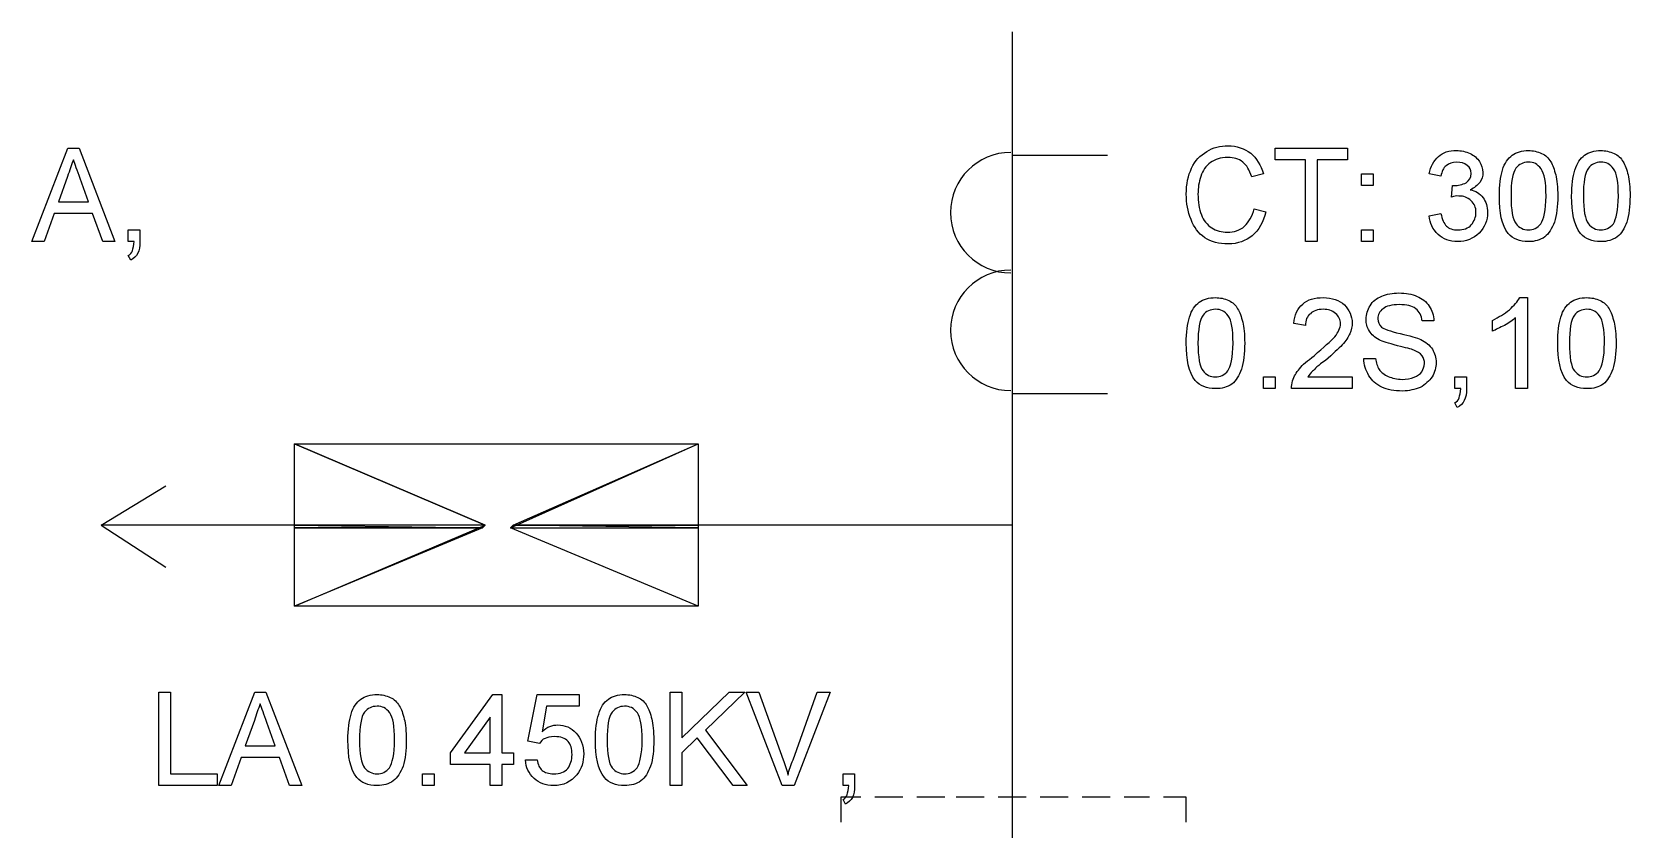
# Model space of a CAD drawing. Header units: millimetres. Extents: x 12 to 286, y 8 to 173.
# Drawn here: x 89.35 to 113.49, y 30.95 to 43 of the extents above; entities that cross this region are included whole.
import ezdxf

# ---------------------------------------------------------------- set-up
doc = ezdxf.new("R2010")
doc.units = ezdxf.units.MM
doc.layers.get('0').update_dxf_attribs({"linetype": 'CONTINUOUS'})

msp = doc.modelspace()

# ---------------------------------------------------------------- linework, layer by layer
at = {"color": 0}
for p, q in [((104.153, 42.9962), (104.153, 31.4399)), ((89.3491, 39.8279), (89.891, 41.239)), ((89.891, 41.239), (90.0603, 41.239)), ((90.0603, 41.239), (90.6018, 39.8279)), ((104.153, 41.1346), (105.593, 41.1346)), ((108.126, 41.0626), (108.126, 41.239)), ((108.126, 41.239), (109.221, 41.239)), ((108.585, 41.0626), (108.126, 41.0626)), ((108.585, 39.8279), (108.585, 41.0626)), ((109.221, 41.0626), (108.762, 41.0626)), ((108.762, 41.0626), (108.762, 39.8279)), ((109.221, 41.239), (109.221, 41.0626)), ((89.8867, 40.8146), (89.7488, 40.429)), ((107.95, 40.8506), (107.774, 40.8065)), ((109.431, 40.6756), (109.431, 40.852)), ((109.431, 40.852), (109.608, 40.852)), ((109.608, 40.852), (109.608, 40.6756)), ((110.632, 40.816), (110.455, 40.852)), ((90.2021, 40.429), (90.0769, 40.7818)), ((109.608, 40.6756), (109.431, 40.6756)), ((110.789, 40.4992), (110.807, 40.6756)), ((89.7488, 40.429), (90.2021, 40.429)), ((107.81, 40.3257), (107.986, 40.2788)), ((111.514, 40.5158), (111.514, 40.5158)), ((112.606, 40.5158), (112.606, 40.5158)), ((89.6867, 40.2526), (89.5354, 39.8279)), ((90.2656, 40.2526), (89.6867, 40.2526)), ((90.4173, 39.8279), (90.2656, 40.2526)), ((110.455, 40.2167), (110.632, 40.2526)), ((90.8043, 39.8279), (90.8043, 40.0043)), ((90.8043, 40.0043), (90.9807, 40.0043)), ((90.9807, 40.0043), (90.9807, 39.8279)), ((109.431, 39.8279), (109.431, 40.0043)), ((109.431, 40.0043), (109.608, 40.0043)), ((109.608, 40.0043), (109.608, 39.8279)), ((89.5354, 39.8279), (89.3491, 39.8279)), ((90.6018, 39.8279), (90.4173, 39.8279)), ((90.8925, 39.8279), (90.8043, 39.8279)), ((90.8403, 39.5471), (90.8043, 39.6173)), ((108.762, 39.8279), (108.585, 39.8279)), ((109.608, 39.8279), (109.431, 39.8279)), ((111.822, 38.9819), (111.937, 38.9819)), ((111.937, 38.9819), (111.937, 37.6068)), ((110.526, 38.6292), (110.349, 38.6292)), ((111.408, 38.475), (111.408, 38.6373)), ((111.76, 37.6068), (111.76, 38.6789)), ((108.585, 38.559), (108.409, 38.5932)), ((106.785, 38.293), (106.785, 38.293)), ((112.396, 38.293), (112.396, 38.293)), ((109.467, 38.064), (109.644, 38.064)), ((107.95, 37.6068), (107.95, 37.7832)), ((107.95, 37.7832), (108.126, 37.7832)), ((108.126, 37.7832), (108.126, 37.6068)), ((108.622, 37.7832), (109.291, 37.7832)), ((109.291, 37.7832), (109.291, 37.6068)), ((110.842, 37.6068), (110.842, 37.7832)), ((110.842, 37.7832), (111.019, 37.7832)), ((111.019, 37.7832), (111.019, 37.6068)), ((104.153, 37.5349), (105.593, 37.5349)), ((108.126, 37.6068), (107.95, 37.6068)), ((109.291, 37.6068), (108.373, 37.6068)), ((110.931, 37.6068), (110.842, 37.6068)), ((111.937, 37.6068), (111.76, 37.6068)), ((110.878, 37.3242), (110.842, 37.3944)), ((93.3168, 36.7728), (96.1954, 35.5466)), ((93.3168, 35.5466), (93.3168, 36.7728)), ((93.3168, 36.7728), (96.1954, 35.5466)), ((93.3168, 35.5466), (93.3168, 36.7728)), ((96.1954, 35.5466), (93.3168, 36.7728)), ((93.3168, 36.7728), (99.4131, 36.7728)), ((93.3168, 34.3187), (93.3168, 36.7728)), ((96.5771, 35.5039), (99.4131, 36.7728)), ((96.6184, 35.5466), (99.4131, 36.7728)), ((96.6184, 35.5466), (99.4131, 36.7728)), ((99.4131, 36.7728), (99.4131, 35.5466)), ((99.4131, 36.7728), (99.4131, 35.5466)), ((99.4131, 36.7728), (99.4131, 34.3187)), ((90.3951, 35.5466), (91.3694, 36.1389)), ((93.3168, 35.5466), (90.3951, 35.5466)), ((90.3951, 35.5466), (91.3694, 34.9112)), ((96.1954, 35.5466), (93.3168, 35.5466)), ((96.1954, 35.5466), (93.3168, 35.5466)), ((96.1954, 35.5466), (93.3168, 35.5466)), ((93.3168, 35.5466), (96.1528, 35.5039)), ((93.3168, 35.5466), (96.1528, 35.5039)), ((93.3168, 35.5039), (93.3168, 35.5466)), ((96.1954, 35.5466), (93.3168, 35.5466)), ((93.3168, 35.5466), (96.1528, 35.5039)), ((93.3168, 35.5466), (96.1528, 35.5039)), ((93.3168, 35.5039), (93.3168, 35.5466)), ((93.3168, 34.3187), (96.1954, 35.5466)), ((93.3168, 35.5039), (96.1528, 35.5039)), ((96.1528, 35.5039), (93.3168, 34.3187)), ((93.3168, 34.3187), (93.3168, 35.5039)), ((93.3168, 35.5039), (96.1528, 35.5039)), ((96.1528, 35.5039), (93.3168, 34.3187)), ((93.3168, 34.3187), (93.3168, 35.5039)), ((96.1528, 35.5039), (93.3168, 35.5039)), ((96.1528, 35.5039), (93.3168, 35.5039)), ((96.1528, 35.5039), (96.1954, 35.5466)), ((96.1528, 35.5039), (96.1954, 35.5466)), ((96.6184, 35.5466), (96.5771, 35.5039)), ((96.6184, 35.5466), (96.5771, 35.5039)), ((96.5771, 35.5039), (99.4131, 35.5039)), ((96.5771, 35.5039), (99.4131, 35.5039)), ((99.4131, 34.3187), (96.5771, 35.5039)), ((96.5771, 35.5039), (99.4131, 35.5039)), ((96.5771, 35.5039), (99.4131, 35.5039)), ((99.4131, 34.3187), (96.5771, 35.5039)), ((99.4131, 34.3187), (96.5771, 35.5039)), ((99.4131, 35.5466), (96.6184, 35.5466)), ((99.4131, 35.5466), (96.6184, 35.5466)), ((99.4131, 35.5039), (96.6184, 35.5466)), ((99.4131, 35.5039), (96.6184, 35.5466)), ((96.6184, 35.5466), (99.4131, 35.5466)), ((99.4131, 35.5039), (96.6184, 35.5466)), ((96.6184, 35.5466), (99.4131, 35.5466)), ((99.4131, 35.5039), (96.6184, 35.5466)), ((104.153, 35.5466), (99.4131, 35.5466)), ((99.4131, 35.5466), (99.4131, 35.5039)), ((99.4131, 35.5466), (99.4131, 35.5039)), ((99.4131, 35.5039), (99.4131, 34.3187)), ((99.4131, 35.5039), (99.4131, 34.3187)), ((99.4131, 34.3187), (93.3168, 34.3187)), ((91.2633, 31.6095), (91.2633, 33.0206)), ((91.2633, 33.0206), (91.4396, 33.0206)), ((91.4396, 33.0206), (91.4396, 31.7858)), ((92.1713, 31.6095), (92.7132, 33.0206)), ((92.7132, 33.0206), (92.8825, 33.0206)), ((92.8825, 33.0206), (93.424, 31.6095)), ((95.673, 32.1028), (96.3083, 32.9847)), ((96.3083, 32.9847), (96.4487, 32.9847)), ((96.4487, 32.9847), (96.4487, 32.1028)), ((96.8375, 32.2792), (96.9779, 32.9847)), ((96.9779, 32.9847), (97.6133, 32.9847)), ((97.6133, 32.9847), (97.6133, 32.8083)), ((98.9901, 31.6095), (98.9901, 33.0206)), ((98.9901, 33.0206), (99.1665, 33.0206)), ((99.1665, 33.0206), (99.1665, 32.3329)), ((99.1665, 32.3329), (99.8788, 33.0206)), ((100.119, 33.0206), (99.5218, 32.4459)), ((99.8788, 33.0206), (100.119, 33.0206)), ((100.681, 31.6095), (100.137, 33.0206)), ((100.137, 33.0206), (100.329, 33.0206)), ((100.329, 33.0206), (100.697, 31.998)), ((100.845, 31.998), (101.211, 33.0206)), ((101.404, 33.0206), (100.861, 31.6095)), ((101.211, 33.0206), (101.404, 33.0206)), ((92.7089, 32.5947), (92.571, 32.2089)), ((96.2724, 32.6457), (95.8811, 32.1028)), ((96.2724, 32.1028), (96.2724, 32.6457)), ((97.1215, 32.8083), (97.0566, 32.4239)), ((97.6133, 32.8083), (97.1215, 32.8083)), ((93.0243, 32.2089), (92.8991, 32.5617)), ((99.5218, 32.4459), (100.153, 31.6095)), ((92.571, 32.2089), (93.0243, 32.2089)), ((94.1215, 32.2957), (94.1215, 32.2957)), ((97.0139, 32.2433), (96.8375, 32.2792)), ((97.8599, 32.2957), (97.8599, 32.2957)), ((99.3994, 32.3288), (99.1665, 32.1028)), ((99.9423, 31.6095), (99.3994, 32.3288)), ((92.5089, 32.0325), (92.3576, 31.6095)), ((93.0878, 32.0325), (92.5089, 32.0325)), ((93.2395, 31.6095), (93.0878, 32.0325)), ((95.673, 31.9264), (95.673, 32.1028)), ((96.2724, 31.9264), (95.673, 31.9264)), ((95.8811, 32.1028), (96.2724, 32.1028)), ((96.2724, 31.6095), (96.2724, 31.9264)), ((96.4487, 32.1028), (96.6251, 32.1028)), ((96.6251, 31.9264), (96.4487, 31.9264)), ((96.4487, 31.9264), (96.4487, 31.6095)), ((96.6251, 32.1028), (96.6251, 31.9264)), ((96.8015, 31.9967), (96.9779, 31.9967)), ((99.1665, 32.1028), (99.1665, 31.6095)), ((91.4396, 31.7858), (92.1452, 31.7858)), ((92.1452, 31.7858), (92.1452, 31.6095)), ((95.25, 31.6095), (95.25, 31.7858)), ((95.25, 31.7858), (95.4264, 31.7858)), ((95.4264, 31.7858), (95.4264, 31.6095)), ((101.6, 31.6095), (101.6, 31.7858)), ((101.6, 31.7858), (101.776, 31.7858)), ((101.776, 31.7858), (101.776, 31.6095)), ((92.1452, 31.6095), (91.2633, 31.6095)), ((92.3576, 31.6095), (92.1713, 31.6095)), ((93.424, 31.6095), (93.2395, 31.6095)), ((95.4264, 31.6095), (95.25, 31.6095)), ((96.4487, 31.6095), (96.2724, 31.6095)), ((99.1665, 31.6095), (98.9901, 31.6095)), ((100.153, 31.6095), (99.9423, 31.6095)), ((100.861, 31.6095), (100.681, 31.6095)), ((101.572, 31.0582), (101.572, 31.4399)), ((101.572, 31.4399), (101.869, 31.4399)), ((101.687, 31.6095), (101.6, 31.6095)), ((101.636, 31.3269), (101.6, 31.3972)), ((102.079, 31.4399), (102.503, 31.4399)), ((102.715, 31.4399), (103.138, 31.4399)), ((103.307, 31.4399), (103.73, 31.4399)), ((103.943, 31.4399), (104.366, 31.4399)), ((104.153, 31.4399), (104.153, 29.8304)), ((104.578, 31.4399), (105.001, 31.4399)), ((105.212, 31.4399), (105.636, 31.4399)), ((105.847, 31.4399), (106.229, 31.4399)), ((106.44, 31.4399), (106.779, 31.4399)), ((106.779, 31.4399), (106.779, 31.0582))]:
    msp.add_line(p, q, dxfattribs=at)
for points in [[(89.9763, 41.0626), (89.9418, 40.9857), (89.9185, 40.9028), (89.8867, 40.8146)], [(90.0769, 40.7818), (90.0299, 40.9099), (90.001, 40.9924), (89.9763, 41.0626)], [(104.133, 41.1759), (103.63, 41.1759), (103.223, 40.7691), (103.223, 40.2664)], [(106.866, 40.936), (106.916, 41.0531), (106.995, 41.1304), (107.094, 41.1882)], [(107.094, 41.1882), (107.184, 41.2517), (107.301, 41.275), (107.419, 41.275)], [(107.413, 41.0986), (107.299, 41.0986), (107.221, 41.0725), (107.152, 41.0214)], [(107.637, 41.0298), (107.575, 41.0863), (107.502, 41.0986), (107.413, 41.0986)], [(107.419, 41.275), (107.542, 41.275), (107.666, 41.238), (107.758, 41.1635)], [(107.758, 41.1635), (107.844, 41.0916), (107.914, 40.9843), (107.95, 40.8506)], [(110.455, 40.852), (110.474, 40.9635), (110.521, 41.0503), (110.594, 41.1124)], [(110.594, 41.1124), (110.657, 41.1812), (110.758, 41.2048), (110.866, 41.2048)], [(110.866, 41.2048), (110.932, 41.2048), (111.009, 41.1896), (111.073, 41.1593)], [(111.073, 41.1593), (111.129, 41.1332), (111.183, 41.0877), (111.216, 41.0365)], [(111.216, 41.0365), (111.242, 40.9938), (111.265, 40.9293), (111.265, 40.8711)], [(111.562, 40.9099), (111.591, 41.0175), (111.645, 41.0877), (111.709, 41.1346)], [(111.709, 41.1346), (111.767, 41.1812), (111.855, 41.2048), (111.955, 41.2048)], [(111.955, 41.2048), (112.021, 41.2048), (112.092, 41.1896), (112.153, 41.1607)], [(112.153, 41.1607), (112.212, 41.1346), (112.259, 41.0905), (112.29, 41.0351)], [(112.656, 40.9099), (112.685, 41.0175), (112.737, 41.0877), (112.802, 41.1346)], [(112.802, 41.1346), (112.861, 41.1812), (112.95, 41.2048), (113.047, 41.2048)], [(113.047, 41.2048), (113.114, 41.2048), (113.187, 41.1896), (113.247, 41.1607)], [(113.247, 41.1607), (113.307, 41.1346), (113.353, 41.0905), (113.382, 41.0351)], [(106.785, 40.5448), (106.785, 40.7031), (106.812, 40.8245), (106.866, 40.936)], [(107.005, 40.8146), (106.974, 40.7278), (106.962, 40.6382), (106.962, 40.5462)], [(107.152, 41.0214), (107.078, 40.972), (107.032, 40.9004), (107.005, 40.8146)], [(107.774, 40.8065), (107.742, 40.9127), (107.696, 40.9829), (107.637, 41.0298)], [(110.713, 40.9744), (110.666, 40.9455), (110.643, 40.8862), (110.632, 40.816)], [(110.871, 41.0284), (110.798, 41.0284), (110.756, 41.0104), (110.713, 40.9744)], [(111.029, 40.9801), (110.985, 41.0161), (110.936, 41.0284), (110.871, 41.0284)], [(111.011, 40.7183), (111.055, 40.7568), (111.089, 40.7942), (111.089, 40.8563)], [(111.089, 40.8563), (111.089, 40.9166), (111.07, 40.9469), (111.029, 40.9801)], [(111.265, 40.8711), (111.265, 40.8217), (111.25, 40.7652), (111.217, 40.7197)], [(111.514, 40.5158), (111.514, 40.6809), (111.529, 40.8065), (111.562, 40.9099)], [(111.765, 40.9388), (111.712, 40.8686), (111.69, 40.7211), (111.69, 40.5172)], [(111.952, 41.0284), (111.872, 41.0284), (111.815, 40.9981), (111.765, 40.9388)], [(112.146, 40.9265), (112.087, 41.0048), (112.034, 41.0284), (111.952, 41.0284)], [(112.219, 40.5172), (112.219, 40.7278), (112.194, 40.8587), (112.146, 40.9265)], [(112.29, 41.0351), (112.32, 40.9896), (112.345, 40.9127), (112.365, 40.8354)], [(112.365, 40.8354), (112.383, 40.7624), (112.396, 40.6495), (112.396, 40.5158)], [(112.606, 40.5158), (112.606, 40.6809), (112.623, 40.8065), (112.656, 40.9099)], [(112.859, 40.9388), (112.806, 40.8686), (112.783, 40.7211), (112.783, 40.5172)], [(113.046, 41.0284), (112.966, 41.0284), (112.908, 40.9981), (112.859, 40.9388)], [(113.24, 40.9265), (113.181, 41.0048), (113.127, 41.0284), (113.046, 41.0284)], [(113.312, 40.5172), (113.312, 40.7278), (113.289, 40.8587), (113.24, 40.9265)], [(113.382, 41.0351), (113.412, 40.9896), (113.439, 40.9127), (113.458, 40.8354)], [(113.458, 40.8354), (113.476, 40.7624), (113.488, 40.6495), (113.488, 40.5158)], [(110.807, 40.6756), (110.805, 40.6742), (110.826, 40.6742), (110.831, 40.6742)], [(110.831, 40.6742), (110.889, 40.6742), (110.957, 40.6894), (111.011, 40.7183)], [(111.217, 40.7197), (111.179, 40.6823), (111.137, 40.6368), (111.075, 40.6107)], [(111.075, 40.6107), (111.15, 40.6012), (111.221, 40.5515), (111.267, 40.4922)], [(106.857, 40.1602), (106.809, 40.2869), (106.785, 40.4082), (106.785, 40.5448)], [(106.962, 40.5462), (106.962, 40.4343), (106.978, 40.3229), (107.013, 40.2347)], [(107.665, 40.0597), (107.725, 40.1242), (107.783, 40.2071), (107.81, 40.3257)], [(110.902, 40.5172), (110.863, 40.5225), (110.834, 40.5116), (110.789, 40.4992)], [(111.088, 40.4467), (111.029, 40.4992), (110.978, 40.5172), (110.902, 40.5172)], [(111.161, 40.2689), (111.161, 40.3475), (111.136, 40.4001), (111.088, 40.4467)], [(111.267, 40.4922), (111.312, 40.4343), (111.337, 40.3571), (111.337, 40.2664)], [(111.647, 39.9507), (111.548, 40.0816), (111.514, 40.2636), (111.514, 40.5158)], [(111.69, 40.5172), (111.69, 40.3063), (111.715, 40.1602), (111.766, 40.0981)], [(112.142, 40.0981), (112.183, 40.1645), (112.219, 40.2992), (112.219, 40.5172)], [(112.396, 40.5158), (112.396, 40.3641), (112.379, 40.2276), (112.346, 40.1242)], [(112.74, 39.9507), (112.642, 40.0816), (112.606, 40.2636), (112.606, 40.5158)], [(112.783, 40.5172), (112.783, 40.3063), (112.809, 40.1602), (112.859, 40.0981)], [(113.236, 40.0981), (113.278, 40.1645), (113.312, 40.2992), (113.312, 40.5172)], [(113.488, 40.5158), (113.488, 40.3641), (113.472, 40.2276), (113.44, 40.1242)], [(103.223, 40.2664), (103.223, 39.7633), (103.63, 39.3555), (104.133, 39.3555)], [(107.067, 39.8872), (106.963, 39.9549), (106.905, 40.0417), (106.857, 40.1602)], [(107.013, 40.2347), (107.042, 40.1518), (107.101, 40.0787), (107.173, 40.0346)], [(107.986, 40.2788), (107.947, 40.1228), (107.88, 40.0004), (107.782, 39.9175)], [(110.588, 39.9369), (110.501, 40.0195), (110.466, 40.1024), (110.455, 40.2167)], [(110.632, 40.2526), (110.649, 40.1645), (110.678, 40.101), (110.717, 40.0625)], [(110.889, 40.0043), (110.973, 40.0043), (111.044, 40.0308), (111.09, 40.0816)], [(111.09, 40.0816), (111.136, 40.1422), (111.161, 40.1948), (111.161, 40.2689)], [(111.337, 40.2664), (111.337, 40.1507), (111.293, 40.0417), (111.208, 39.9563)], [(111.766, 40.0981), (111.814, 40.0403), (111.879, 40.0043), (111.955, 40.0043)], [(111.955, 40.0043), (112.024, 40.0043), (112.091, 40.036), (112.142, 40.0981)], [(112.346, 40.1242), (112.306, 40.0279), (112.264, 39.9464), (112.2, 39.8999)], [(112.859, 40.0981), (112.908, 40.0403), (112.973, 40.0043), (113.047, 40.0043)], [(113.047, 40.0043), (113.116, 40.0043), (113.185, 40.036), (113.236, 40.0981)], [(113.44, 40.1242), (113.4, 40.0279), (113.359, 39.9464), (113.294, 39.8999)], [(107.424, 39.7937), (107.276, 39.7937), (107.158, 39.8254), (107.067, 39.8872)], [(107.173, 40.0346), (107.234, 39.9934), (107.322, 39.9701), (107.406, 39.9701)], [(107.406, 39.9701), (107.501, 39.9701), (107.594, 39.999), (107.665, 40.0597)], [(107.782, 39.9175), (107.681, 39.8406), (107.564, 39.7937), (107.424, 39.7937)], [(110.883, 39.8279), (110.763, 39.8279), (110.666, 39.8653), (110.588, 39.9369)], [(110.717, 40.0625), (110.75, 40.0279), (110.813, 40.0043), (110.889, 40.0043)], [(111.208, 39.9563), (111.118, 39.8748), (111.014, 39.8279), (110.883, 39.8279)], [(111.955, 39.8279), (111.818, 39.8279), (111.722, 39.8695), (111.647, 39.9507)], [(112.2, 39.8999), (112.13, 39.8515), (112.052, 39.8279), (111.955, 39.8279)], [(113.047, 39.8279), (112.911, 39.8279), (112.814, 39.8695), (112.74, 39.9507)], [(113.294, 39.8999), (113.222, 39.8515), (113.146, 39.8279), (113.047, 39.8279)], [(90.8043, 39.6173), (90.8332, 39.6339), (90.8554, 39.6572), (90.8692, 39.6903)], [(90.9479, 39.6515), (90.9242, 39.6064), (90.8886, 39.5718), (90.8403, 39.5471)], [(90.8692, 39.6903), (90.8734, 39.733), (90.8914, 39.7686), (90.8925, 39.8279)], [(90.9807, 39.8279), (90.9807, 39.7549), (90.9697, 39.6956), (90.9479, 39.6515)], [(104.133, 39.3982), (103.63, 39.3982), (103.223, 38.9901), (103.223, 38.4888)], [(106.835, 38.687), (106.864, 38.7946), (106.916, 38.8648), (106.981, 38.9117)], [(106.981, 38.9117), (107.041, 38.9587), (107.129, 38.9819), (107.226, 38.9819)], [(107.226, 38.9819), (107.293, 38.9819), (107.366, 38.9682), (107.426, 38.9393)], [(107.426, 38.9393), (107.486, 38.9117), (107.532, 38.8676), (107.561, 38.8126)], [(108.409, 38.5932), (108.421, 38.7202), (108.465, 38.8165), (108.544, 38.8828)], [(108.544, 38.8828), (108.613, 38.9587), (108.727, 38.9819), (108.858, 38.9819)], [(108.858, 38.9819), (108.982, 38.9819), (109.097, 38.9449), (109.174, 38.8719)], [(109.174, 38.8719), (109.243, 38.7999), (109.291, 38.7078), (109.291, 38.5988)], [(109.562, 38.8592), (109.594, 38.9283), (109.662, 38.971), (109.739, 39.0042)], [(109.739, 39.0042), (109.808, 39.0398), (109.903, 39.0521), (109.998, 39.0521)], [(110.003, 38.8758), (109.887, 38.8758), (109.808, 38.8553), (109.757, 38.8137)], [(109.998, 39.0521), (110.101, 39.0521), (110.193, 39.0356), (110.272, 39.0013)], [(110.251, 38.8137), (110.192, 38.8634), (110.114, 38.8758), (110.003, 38.8758)], [(110.272, 39.0013), (110.342, 38.9738), (110.412, 38.9184), (110.455, 38.8525)], [(111.665, 38.7985), (111.735, 38.8634), (111.792, 38.9227), (111.822, 38.9819)], [(112.444, 38.687), (112.473, 38.7946), (112.527, 38.8648), (112.591, 38.9117)], [(112.591, 38.9117), (112.649, 38.9587), (112.737, 38.9819), (112.837, 38.9819)], [(112.837, 38.9819), (112.903, 38.9819), (112.974, 38.9682), (113.035, 38.9393)], [(113.035, 38.9393), (113.094, 38.9117), (113.141, 38.8676), (113.171, 38.8126)], [(106.785, 38.293), (106.785, 38.4598), (106.802, 38.5837), (106.835, 38.687)], [(107.038, 38.716), (106.986, 38.6457), (106.962, 38.4997), (106.962, 38.2944)], [(107.225, 38.8056), (107.145, 38.8056), (107.087, 38.7752), (107.038, 38.716)], [(107.419, 38.705), (107.36, 38.7823), (107.307, 38.8056), (107.225, 38.8056)], [(107.491, 38.2944), (107.491, 38.505), (107.468, 38.6362), (107.419, 38.705)], [(107.561, 38.8126), (107.592, 38.7671), (107.618, 38.6913), (107.637, 38.6126)], [(108.66, 38.7396), (108.609, 38.7064), (108.585, 38.6362), (108.585, 38.559)], [(108.854, 38.8056), (108.766, 38.8056), (108.708, 38.7837), (108.66, 38.7396)], [(109.041, 38.7421), (108.984, 38.7932), (108.931, 38.8056), (108.854, 38.8056)], [(109.115, 38.5865), (109.115, 38.65), (109.089, 38.6994), (109.041, 38.7421)], [(109.502, 38.6567), (109.502, 38.7311), (109.522, 38.7974), (109.562, 38.8592)], [(109.551, 38.4775), (109.514, 38.5339), (109.502, 38.5907), (109.502, 38.6567)], [(109.757, 38.8137), (109.702, 38.7809), (109.678, 38.723), (109.678, 38.6637)], [(109.678, 38.6637), (109.678, 38.6126), (109.697, 38.5713), (109.733, 38.5381)], [(110.349, 38.6292), (110.339, 38.7103), (110.307, 38.7724), (110.251, 38.8137)], [(110.455, 38.8525), (110.498, 38.7946), (110.521, 38.7117), (110.526, 38.6292)], [(111.408, 38.6373), (111.505, 38.6913), (111.592, 38.7354), (111.665, 38.7985)], [(111.76, 38.6789), (111.718, 38.6472), (111.661, 38.6016), (111.592, 38.5632)], [(112.396, 38.293), (112.396, 38.4598), (112.411, 38.5837), (112.444, 38.687)], [(112.647, 38.716), (112.594, 38.6457), (112.572, 38.4997), (112.572, 38.2944)], [(112.834, 38.8056), (112.754, 38.8056), (112.697, 38.7752), (112.647, 38.716)], [(113.028, 38.705), (112.969, 38.7823), (112.916, 38.8056), (112.834, 38.8056)], [(113.101, 38.2944), (113.101, 38.505), (113.076, 38.6362), (113.028, 38.705)], [(113.171, 38.8126), (113.202, 38.7671), (113.226, 38.6913), (113.247, 38.6126)], [(103.223, 38.4888), (103.223, 37.9857), (103.63, 37.5779), (104.133, 37.5779)], [(107.637, 38.6126), (107.655, 38.5396), (107.667, 38.4267), (107.667, 38.293)], [(108.715, 38.1014), (108.859, 38.2393), (108.971, 38.3233), (109.029, 38.3893)], [(109.029, 38.3893), (109.079, 38.4651), (109.115, 38.5202), (109.115, 38.5865)], [(109.256, 38.4362), (109.233, 38.3879), (109.194, 38.3275), (109.142, 38.2683)], [(109.291, 38.5988), (109.291, 38.5533), (109.279, 38.4898), (109.256, 38.4362)], [(109.7, 38.3438), (109.627, 38.3812), (109.584, 38.4253), (109.551, 38.4775)], [(109.733, 38.5381), (109.764, 38.5135), (109.864, 38.4722), (110.016, 38.4376)], [(110.016, 38.4376), (110.162, 38.4087), (110.272, 38.3727), (110.327, 38.348)], [(111.592, 38.5632), (111.52, 38.5339), (111.461, 38.4941), (111.408, 38.475)], [(113.247, 38.6126), (113.265, 38.5396), (113.278, 38.4267), (113.278, 38.293)], [(106.919, 37.7278), (106.821, 37.8587), (106.785, 38.0407), (106.785, 38.293)], [(106.962, 38.2944), (106.962, 38.0834), (106.988, 37.9374), (107.038, 37.8753)], [(107.415, 37.8753), (107.457, 37.943), (107.491, 38.0781), (107.491, 38.2944)], [(107.667, 38.293), (107.667, 38.1413), (107.651, 38.0048), (107.619, 37.9017)], [(109.142, 38.2683), (109.08, 38.2115), (109.004, 38.1303), (108.887, 38.034)], [(109.973, 38.2556), (109.838, 38.2944), (109.751, 38.3163), (109.7, 38.3438)], [(110.224, 38.1868), (110.181, 38.2076), (110.103, 38.2242), (109.973, 38.2556)], [(110.348, 38.1028), (110.313, 38.1469), (110.283, 38.1649), (110.224, 38.1868)], [(110.327, 38.348), (110.401, 38.3205), (110.465, 38.2598), (110.503, 38.202)], [(110.503, 38.202), (110.537, 38.1441), (110.56, 38.0753), (110.56, 37.9995)], [(112.529, 37.7278), (112.43, 37.8587), (112.396, 38.0407), (112.396, 38.293)], [(112.572, 38.2944), (112.572, 38.0834), (112.597, 37.9374), (112.648, 37.8753)], [(113.024, 37.8753), (113.065, 37.943), (113.101, 38.0781), (113.101, 38.2944)], [(113.278, 38.293), (113.278, 38.1413), (113.261, 38.0048), (113.228, 37.9017)], [(107.619, 37.9017), (107.579, 37.8051), (107.538, 37.7239), (107.473, 37.677)], [(108.392, 37.7254), (108.408, 37.7956), (108.449, 37.8492), (108.496, 37.907)], [(108.496, 37.907), (108.538, 37.9705), (108.617, 38.0298), (108.715, 38.1014)], [(108.887, 38.034), (108.778, 37.9635), (108.72, 37.8975), (108.693, 37.8686)], [(109.543, 37.8023), (109.493, 37.8852), (109.47, 37.9663), (109.467, 38.064)], [(109.644, 38.064), (109.652, 37.9952), (109.67, 37.9402), (109.7, 37.8947)], [(110.345, 37.8629), (110.36, 37.907), (110.383, 37.9388), (110.383, 37.9843)], [(110.383, 37.9843), (110.383, 38.0326), (110.373, 38.0683), (110.348, 38.1028)], [(110.56, 37.9995), (110.56, 37.9331), (110.539, 37.8506), (110.498, 37.7832)], [(113.228, 37.9017), (113.188, 37.8051), (113.146, 37.7239), (113.082, 37.677)], [(107.226, 37.6068), (107.09, 37.6068), (106.994, 37.6467), (106.919, 37.7278)], [(107.038, 37.8753), (107.087, 37.8174), (107.152, 37.7832), (107.226, 37.7832)], [(107.226, 37.7832), (107.296, 37.7832), (107.364, 37.8135), (107.415, 37.8753)], [(107.473, 37.677), (107.401, 37.6287), (107.326, 37.6068), (107.226, 37.6068)], [(108.373, 37.6068), (108.372, 37.6481), (108.379, 37.6865), (108.392, 37.7254)], [(108.693, 37.8686), (108.664, 37.8464), (108.642, 37.8121), (108.622, 37.7832)], [(109.74, 37.6287), (109.648, 37.6714), (109.59, 37.7254), (109.543, 37.8023)], [(109.7, 37.8947), (109.722, 37.8601), (109.775, 37.8146), (109.837, 37.7885)], [(109.837, 37.7885), (109.893, 37.7705), (109.969, 37.7472), (110.046, 37.7472)], [(110.046, 37.7472), (110.109, 37.7472), (110.176, 37.7567), (110.228, 37.779)], [(110.228, 37.779), (110.275, 37.7994), (110.32, 37.8273), (110.345, 37.8629)], [(110.498, 37.7832), (110.454, 37.7278), (110.396, 37.6647), (110.317, 37.6259)], [(112.837, 37.6068), (112.7, 37.6068), (112.603, 37.6467), (112.529, 37.7278)], [(112.648, 37.8753), (112.696, 37.8174), (112.761, 37.7832), (112.837, 37.7832)], [(112.837, 37.7832), (112.905, 37.7832), (112.973, 37.8135), (113.024, 37.8753)], [(113.082, 37.677), (113.012, 37.6287), (112.934, 37.6068), (112.837, 37.6068)], [(110.053, 37.5708), (109.922, 37.5708), (109.824, 37.5902), (109.74, 37.6287)], [(110.317, 37.6259), (110.237, 37.5941), (110.151, 37.5708), (110.053, 37.5708)], [(110.842, 37.3944), (110.871, 37.411), (110.894, 37.4357), (110.907, 37.4675)], [(110.985, 37.429), (110.962, 37.3835), (110.927, 37.3489), (110.878, 37.3242)], [(110.907, 37.4675), (110.912, 37.5102), (110.929, 37.5461), (110.931, 37.6068)], [(111.019, 37.6068), (111.019, 37.5324), (111.008, 37.4731), (110.985, 37.429)], [(92.7985, 32.8442), (92.764, 32.7656), (92.7407, 32.6829), (92.7089, 32.5947)], [(92.8991, 32.5617), (92.8522, 32.6912), (92.8232, 32.7725), (92.7985, 32.8442)], [(94.1698, 32.6898), (94.1987, 32.7973), (94.2523, 32.8676), (94.3169, 32.9144)], [(94.3169, 32.9144), (94.3751, 32.9613), (94.4633, 32.9847), (94.5624, 32.9847)], [(94.5624, 32.9847), (94.6284, 32.9847), (94.7014, 32.9696), (94.7621, 32.9406)], [(94.7621, 32.9406), (94.82, 32.9144), (94.8669, 32.8704), (94.8972, 32.8152)], [(97.9096, 32.6898), (97.9385, 32.7973), (97.9911, 32.8676), (98.0556, 32.9144)], [(98.0556, 32.9144), (98.1149, 32.9613), (98.2031, 32.9847), (98.3008, 32.9847)], [(98.3008, 32.9847), (98.3686, 32.9847), (98.4402, 32.9696), (98.5008, 32.9406)], [(98.5008, 32.9406), (98.5601, 32.9144), (98.607, 32.8704), (98.6374, 32.8152)], [(94.1215, 32.2957), (94.1215, 32.4624), (94.138, 32.5865), (94.1698, 32.6898)], [(94.3723, 32.7188), (94.3211, 32.6485), (94.2979, 32.5024), (94.2979, 32.2971)], [(94.561, 32.8083), (94.4809, 32.8083), (94.4231, 32.778), (94.3723, 32.7188)], [(94.754, 32.7063), (94.6961, 32.7849), (94.6422, 32.8083), (94.561, 32.8083)], [(94.827, 32.2971), (94.827, 32.5079), (94.802, 32.6388), (94.754, 32.7063)], [(94.8972, 32.8152), (94.9276, 32.7697), (94.9523, 32.694), (94.9731, 32.6154)], [(94.9731, 32.6154), (94.9911, 32.5424), (95.0034, 32.4294), (95.0034, 32.2957)], [(97.8599, 32.2957), (97.8599, 32.4624), (97.8764, 32.5865), (97.9096, 32.6898)], [(98.1121, 32.7188), (98.0599, 32.6485), (98.0362, 32.5024), (98.0362, 32.2971)], [(98.2998, 32.8083), (98.2197, 32.8083), (98.1632, 32.778), (98.1121, 32.7188)], [(98.4938, 32.7063), (98.4345, 32.7849), (98.3823, 32.8083), (98.2998, 32.8083)], [(98.5654, 32.2971), (98.5654, 32.5079), (98.5421, 32.6388), (98.4938, 32.7063)], [(98.6374, 32.8152), (98.6663, 32.7697), (98.6924, 32.694), (98.7118, 32.6154)], [(98.7118, 32.6154), (98.7309, 32.5424), (98.7418, 32.4294), (98.7418, 32.2957)], [(97.0566, 32.4239), (97.1296, 32.5024), (97.2111, 32.5258), (97.2936, 32.5258)], [(97.2414, 32.3494), (97.1751, 32.3494), (97.1324, 32.3398), (97.0993, 32.3205)], [(97.4467, 32.2764), (97.4037, 32.326), (97.3391, 32.3494), (97.2414, 32.3494)], [(97.2936, 32.5258), (97.3928, 32.5258), (97.4961, 32.4859), (97.5706, 32.4032)], [(97.5706, 32.4032), (97.6369, 32.3274), (97.6835, 32.2171), (97.6835, 32.089)], [(94.2552, 31.7307), (94.1557, 31.8616), (94.1215, 32.0435), (94.1215, 32.2957)], [(94.2979, 32.2971), (94.2979, 32.0862), (94.3225, 31.9402), (94.3737, 31.8782)], [(94.7498, 31.8782), (94.791, 31.9457), (94.827, 32.0807), (94.827, 32.2971)], [(95.0034, 32.2957), (95.0034, 32.1441), (94.9868, 32.0077), (94.9537, 31.9043)], [(97.0993, 32.3205), (97.0608, 32.3108), (97.0361, 32.275), (97.0139, 32.2433)], [(97.5071, 32.078), (97.5071, 32.1703), (97.488, 32.2282), (97.4467, 32.2764)], [(97.995, 31.7307), (97.8958, 31.8616), (97.8599, 32.0435), (97.8599, 32.2957)], [(98.0362, 32.2971), (98.0362, 32.0862), (98.0627, 31.9402), (98.1135, 31.8782)], [(98.4899, 31.8782), (98.5312, 31.9457), (98.5654, 32.0807), (98.5654, 32.2971)], [(98.7418, 32.2957), (98.7418, 32.1441), (98.7266, 32.0077), (98.6938, 31.9043)], [(94.3737, 31.8782), (94.4231, 31.8203), (94.488, 31.7858), (94.5624, 31.7858)], [(94.5624, 31.7858), (94.6312, 31.7858), (94.699, 31.8161), (94.7498, 31.8782)], [(94.9537, 31.9043), (94.9152, 31.8093), (94.8725, 31.7266), (94.8076, 31.6797)], [(96.9338, 31.7155), (96.8484, 31.7982), (96.8128, 31.8795), (96.8015, 31.9967)], [(96.9779, 31.9967), (96.9906, 31.9264), (97.0167, 31.874), (97.0566, 31.8382)], [(97.2301, 31.7858), (97.324, 31.7858), (97.3956, 31.812), (97.4411, 31.8657)], [(97.4411, 31.8657), (97.4838, 31.9278), (97.5071, 31.9898), (97.5071, 32.078)], [(97.6835, 32.089), (97.6835, 31.9719), (97.6492, 31.8616), (97.579, 31.772)], [(98.1135, 31.8782), (98.1618, 31.8203), (98.2267, 31.7858), (98.3008, 31.7858)], [(98.3008, 31.7858), (98.37, 31.7858), (98.4388, 31.8161), (98.4899, 31.8782)], [(98.6938, 31.9043), (98.6536, 31.8093), (98.6123, 31.7266), (98.5478, 31.6797)], [(100.697, 31.998), (100.722, 31.9278), (100.751, 31.8396), (100.77, 31.7679)], [(100.77, 31.7679), (100.785, 31.8506), (100.816, 31.9209), (100.845, 31.998)], [(94.5624, 31.6095), (94.4259, 31.6095), (94.3296, 31.6494), (94.2552, 31.7307)], [(94.8076, 31.6797), (94.7374, 31.6329), (94.6602, 31.6095), (94.5624, 31.6095)], [(97.2287, 31.6095), (97.1077, 31.6095), (97.0097, 31.6439), (96.9338, 31.7155)], [(97.0566, 31.8382), (97.094, 31.8093), (97.1543, 31.7858), (97.2301, 31.7858)], [(97.579, 31.772), (97.4933, 31.6673), (97.3776, 31.6095), (97.2287, 31.6095)], [(98.3008, 31.6095), (98.1646, 31.6095), (98.068, 31.6494), (97.995, 31.7307)], [(98.5478, 31.6797), (98.4772, 31.6329), (98.4003, 31.6095), (98.3008, 31.6095)], [(101.6, 31.3972), (101.629, 31.4138), (101.651, 31.4386), (101.665, 31.4702)], [(101.742, 31.4317), (101.72, 31.3862), (101.684, 31.3517), (101.636, 31.3269)], [(101.665, 31.4702), (101.669, 31.513), (101.685, 31.5488), (101.687, 31.6095)], [(101.776, 31.6095), (101.776, 31.535), (101.765, 31.4758), (101.742, 31.4317)]]:
    msp.add_open_spline(points, degree=3, dxfattribs=at)

doc.saveas('drawing.dxf')
